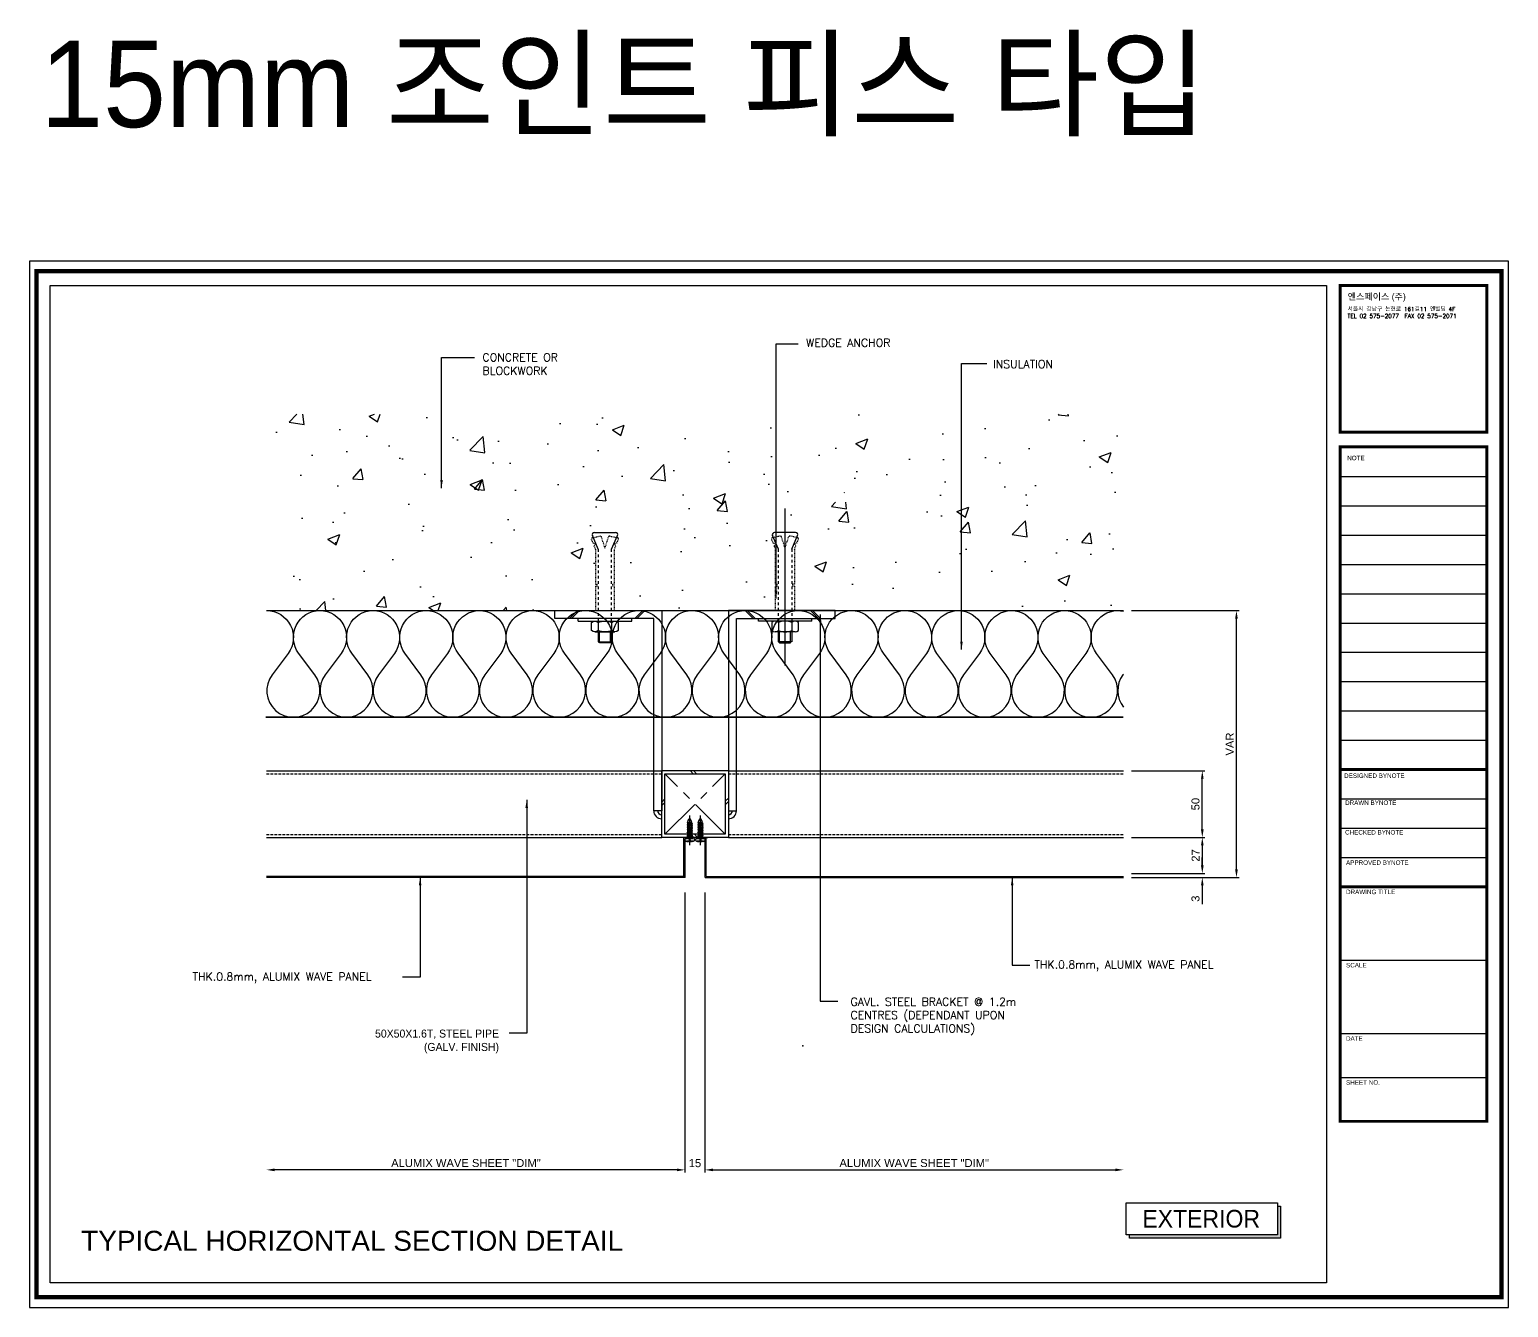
# Model space of a CAD drawing. Header units: millimetres. Extents: x 3584 to 9537, y 842 to 7828.
# Drawn here: x 3604 to 4713, y 2241 to 3198 of the extents above; entities that cross this region are included whole.
import ezdxf

# ---------------------------------------------------------------- set-up
doc = ezdxf.new("R2010")
doc.units = ezdxf.units.MM
for name, pattern in [('A2', [8, 2, -2, 2, -2]), ('CENTER', [50.8, 31.75, -6.35, 6.35, -6.35]), ('CENTER2', [1.125, 0.75, -0.125, 0.125, -0.125]), ('HIDDEN', [3, 2, -1]), ('HIDDEN2', [1, 0.5, -0.5])]:
    doc.linetypes.add(name, pattern=pattern)
doc.layers.get('DEFPOINTS').update_dxf_attribs({"color": 142, "lineweight": 30})
for name, color, linetype in [('3', 3, 'CENTER'), ('4', 4, 'Continuous'), ('BREATHER', 150, 'Continuous'), ('Cen1', 1, 'CENTER2'), ('DIM', 7, 'Continuous'), ('Dims', 1, 'Continuous'), ('HAT', 5, 'Continuous'), ('insulation', 1, 'Continuous'), ('nt', 34, 'Continuous'), ('pa', 4, 'Continuous'), ('PE', 4, 'Continuous'), ('PI', 6, 'Continuous'), ('Structure', 6, 'Continuous'), ('TE 07', 7, 'Continuous'), ('TEXT', 7, 'Continuous'), ('TITLE_TEXT', 7, 'Continuous'), ('WALL', 3, 'Continuous')]:
    doc.layers.add(name, color=color, linetype=linetype)
doc.styles.add('HGTXT', font='romans.shx', dxfattribs={"bigfont": 'whgtxt.shx'})
doc.styles.add('HY울릉도L', font='')
doc.styles.get("Standard").update_dxf_attribs({"font": 'arial.ttf'})
doc.styles.add('style1', font='simplex.shx')
doc.styles.get('HY울릉도L').set_extended_font_data('Dotum')
doc.dimstyles.new('Telling', dxfattribs={"dimscale": 2, "dimtxt": 3, "dimasz": 3, "dimexe": 1, "dimexo": 3, "dimgap": 1, "dimtad": 1, "dimdec": 1, "dimrnd": 1, "dimdsep": 46, "dimtxsty": 'Standard', "dimcen": 3, "dimclrd": 1, "dimclre": 1, "dimclrt": 2, "dimadec": 0, "dimazin": 0, "dimtfac": 1, "dimtdec": 1, "dimtofl": 0, "dimtmove": 0, "dimatfit": 0, "dimfxl": 1, "dimtolj": 1, "dimtzin": 0, "dimlwe": -1, "dimarcsym": 0})

# ---------------------------------------------------------------- blocks, each defined once
blk = doc.blocks.new('*D178')
at = {"layer": 'DEFPOINTS', "color": 0, "transparency": 16777216}
for p in [(4095.4, 2557.5), (4110.4, 2557.7), (4110.4, 2343.9)]:
    blk.add_point(p, dxfattribs=at)
at = {"layer": 'Dims', "color": 1, "transparency": 16777216}
for p, q in [((4095.4, 2551.5), (4095.4, 2341.9)), ((4110.4, 2551.7), (4110.4, 2341.9))]:
    blk.add_line(p, q, dxfattribs=at)
at = {"layer": 'Dims', "color": 1, "lineweight": -2, "transparency": 16777216}
for p, q in [((4089.4, 2343.9), (4083.4, 2343.9)), ((4116.4, 2343.9), (4122.4, 2343.9))]:
    blk.add_line(p, q, dxfattribs=at)
at = {"layer": 'Dims', "color": 1, "transparency": 16777216}
for points in [[(4089.4, 2344.9), (4089.4, 2342.9), (4095.4, 2343.9)], [(4116.4, 2344.9), (4116.4, 2342.9), (4110.4, 2343.9)]]:
    blk.add_solid(points, dxfattribs=at)
at = {"layer": 'Dims', "color": 2, "transparency": 16777216, "insert": (4102.9, 2348.9), "char_height": 6, "attachment_point": 5}
blk.add_mtext('\\A1;15', dxfattribs=at)
blk = doc.blocks.new('50')
at = {"color": 1, "linetype": 'CENTER'}
for p, q in [((-4, -22.7), (-49.4, 22.7)), ((-4, 22.7), (-49.4, -22.7))]:
    blk.add_line(p, q, dxfattribs=at)
at = {"layer": 'PI', "color": 9}
for p, q in [((-31.1, 25), (-28.8, 22.7)), ((-28.5, 25), (-26.2, 22.7)), ((-49.4, 1.2), (-51.7, -1.1)), ((-1.7, 1.8), (-4, -0.5)), ((-49.4, -1.4), (-51.7, -3.7)), ((-1.7, -0.8), (-4, -3.1)), ((-30.5, -22.7), (-28.2, -25)), ((-27.9, -22.7), (-25.6, -25))]:
    blk.add_line(p, q, dxfattribs=at)
at = {"layer": 'PI', "color": 4}
for points in [[(-1.7, -25), (-51.7, -25), (-51.7, 25), (-1.7, 25)], [(-4, -22.7), (-49.4, -22.7), (-49.4, 22.7), (-4, 22.7)]]:
    blk.add_lwpolyline(points, close=True, dxfattribs=at)
blk = doc.blocks.new('*D179')
at = {"layer": 'DEFPOINTS', "color": 0, "transparency": 16777216}
for p in [(4110.4, 2557.7), (4424.2, 2515), (4424.2, 2343.9)]:
    blk.add_point(p, dxfattribs=at)
at = {"layer": 'Dims', "color": 1, "transparency": 16777216}
blk.add_line((4110.4, 2551.7), (4110.4, 2341.9), dxfattribs=at)
at = {"layer": 'Dims', "color": 1, "lineweight": -2, "transparency": 16777216}
blk.add_line((4116.4, 2343.9), (4418.2, 2343.9), dxfattribs=at)
at = {"layer": 'Dims', "color": 1, "transparency": 16777216}
for points in [[(4116.4, 2344.9), (4116.4, 2342.9), (4110.4, 2343.9)], [(4418.2, 2344.9), (4418.2, 2342.9), (4424.2, 2343.9)]]:
    blk.add_solid(points, dxfattribs=at)
at = {"layer": 'Dims', "color": 2, "transparency": 16777216, "insert": (4267.3, 2349), "char_height": 6, "attachment_point": 5}
blk.add_mtext('\\A1;ALUMIX WAVE SHEET "DIM"', dxfattribs=at)
blk = doc.blocks.new('*D180')
at = {"layer": 'DEFPOINTS', "color": 0, "transparency": 16777216}
for p in [(4095.4, 2557.7), (3781.7, 2514.3), (3781.7, 2343.9)]:
    blk.add_point(p, dxfattribs=at)
at = {"layer": 'Dims', "color": 1, "transparency": 16777216}
blk.add_line((4095.4, 2551.7), (4095.4, 2341.9), dxfattribs=at)
at = {"layer": 'Dims', "color": 1, "lineweight": -2, "transparency": 16777216}
blk.add_line((4089.4, 2343.9), (3787.7, 2343.9), dxfattribs=at)
at = {"layer": 'Dims', "color": 1, "transparency": 16777216}
for points in [[(3787.7, 2344.9), (3787.7, 2342.9), (3781.7, 2343.9)], [(4089.4, 2344.9), (4089.4, 2342.9), (4095.4, 2343.9)]]:
    blk.add_solid(points, dxfattribs=at)
at = {"layer": 'Dims', "color": 2, "transparency": 16777216, "insert": (3931.2, 2349), "char_height": 6, "attachment_point": 5}
blk.add_mtext('\\A1;ALUMIX WAVE SHEET "DIM"', dxfattribs=at)
blk = doc.blocks.new('A$C1041300C')
at = {"layer": 'Cen1', "linetype": 'Continuous'}
for p, q in [((1.5, 16), (2, 16.2)), ((5.5, 15.3), (1.5, 15.9)), ((1.5, 15.9), (2, 15.7)), ((1.5, 14.8), (2, 15)), ((1.5, 14.7), (2, 14.5)), ((5.5, 14), (1.5, 14.7)), ((1.5, 13.5), (2, 13.7)), ((5.5, 12.8), (1.5, 13.5)), ((1.5, 13.4), (2, 13.2)), ((1.5, 12.3), (2, 12.5)), ((1.5, 12.2), (2, 12)), ((5.5, 11.6), (1.5, 12.2)), ((1.5, 11.1), (2, 11.3)), ((5.5, 15.4), (1.6, 16)), ((5.5, 14.2), (1.6, 14.8)), ((5.5, 12.9), (1.6, 13.6)), ((5.5, 11.7), (1.6, 12.3)), ((5.5, 10.5), (1.6, 11.1)), ((5.5, 16.5), (2, 17.1)), ((5, 16.3), (2, 16.9)), ((5, 15.6), (2, 16.2)), ((5, 15.1), (2, 15.7)), ((5, 14.3), (2, 15)), ((5, 13.8), (2, 14.5)), ((5, 13.1), (2, 13.7)), ((5, 12.6), (2, 13.2)), ((5, 11.9), (2, 12.5)), ((5, 11.4), (2, 12)), ((5, 10.6), (2, 11.3)), ((5.5, 16.6), (2.2, 17.1)), ((5, 16.8), (3.5, 17.1)), ((5.5, 16.6), (5, 16.8)), ((5.5, 16.5), (5, 16.3)), ((5.5, 15.4), (5, 15.6)), ((5.5, 15.3), (5, 15.1)), ((5.5, 14.2), (5, 14.3)), ((5.5, 14), (5, 13.8)), ((5.5, 12.9), (5, 13.1)), ((5.5, 12.8), (5, 12.6)), ((5.5, 11.7), (5, 11.9)), ((5.5, 11.6), (5, 11.4)), ((1.5, 11), (2, 10.8)), ((5.5, 10.3), (1.5, 11)), ((1.5, 9.8), (2, 10)), ((5.5, 9.1), (1.5, 9.8)), ((1.5, 9.7), (2, 9.5)), ((1.5, 8.6), (2, 8.8)), ((1.5, 8.5), (2, 8.3)), ((5.5, 7.9), (1.5, 8.5)), ((1.5, 7.4), (2, 7.6)), ((1.5, 7.3), (2, 7.1)), ((5.5, 6.7), (1.5, 7.3)), ((1.5, 6.1), (2, 6.3)), ((3.6, 5.7), (1.5, 6.1)), ((1.5, 6), (2, 5.8)), ((5.5, 9.2), (1.6, 9.9)), ((5.5, 8), (1.6, 8.6)), ((5.5, 6.8), (1.6, 7.4)), ((3.6, 5.8), (1.6, 6.2)), ((5, 10.2), (2, 10.8)), ((5, 9.4), (2, 10)), ((5, 8.9), (2, 9.5)), ((5, 8.2), (2, 8.8)), ((5, 7.7), (2, 8.3)), ((5, 7), (2, 7.6)), ((5, 6.5), (2, 7.1)), ((3.6, 5.8), (2, 6.3)), ((3.6, 5.7), (2, 5.8)), ((5.5, 10.5), (5, 10.6)), ((5.5, 10.3), (5, 10.2)), ((5.5, 9.2), (5, 9.4)), ((5.5, 9.1), (5, 8.9)), ((5.5, 8), (5, 8.2)), ((5.5, 7.9), (5, 7.7)), ((5.5, 6.8), (5, 7)), ((5.5, 6.7), (5, 6.5))]:
    blk.add_line(p, q, dxfattribs=at)
at = {"layer": 'Cen1'}
for p, q in [((2, 17.4), (3.1, 19.7)), ((2, 16.2), (2, 17.4)), ((2, 17.1), (3.5, 17.1)), ((2, 15), (2, 15.7)), ((2, 13.7), (2, 14.5)), ((2, 12.5), (2, 13.2)), ((2, 11.3), (2, 12)), ((5, 17.4), (3.9, 19.7)), ((5, 16.8), (5, 17.4)), ((5, 15.6), (5, 16.3)), ((5, 14.3), (5, 15.1)), ((5, 13.1), (5, 13.8)), ((5, 11.9), (5, 12.6)), ((5, 10.6), (5, 11.4)), ((7, 4.9), (0, 4.9)), ((0, 4.9), (0, 3.9)), ((2, 10), (2, 10.8)), ((2, 8.8), (2, 9.5)), ((2, 7.6), (2, 8.3)), ((2, 6.3), (2, 7.1)), ((2, 4.9), (2, 5.8)), ((5, 9.4), (5, 10.2)), ((5, 8.2), (5, 8.9)), ((5, 7), (5, 7.7)), ((5, 4.9), (5, 6.5)), ((7, 3.9), (7, 4.9))]:
    blk.add_line(p, q, dxfattribs=at)
at = {"layer": 'Cen1', "linetype": 'CENTER'}
blk.add_line((3.5, 0), (3.5, 22.1), dxfattribs=at)
at = {"layer": 'Cen1'}
blk.add_lwpolyline([(1, 2.6), (1.2, 2.8), (1.4, 2.9), (1.7, 2.9), (2, 2.9), (2.2, 2.8), (2.5, 2.8), (2.7, 2.7), (2.8, 2.7), (2.9, 2.8), (3, 2.9), (3, 3.1), (3, 3.3), (3, 3.5), (3, 3.7), (3, 3.9), (3, 4), (3.1, 4.2), (3.2, 4.3), (3.4, 4.3), (3.5, 4.3), (3.6, 4.3), (3.8, 4.3), (3.9, 4.2), (4, 4), (4, 3.9), (4, 3.7), (4, 3.5), (4, 3.3), (4, 3.1), (4, 2.9), (4.1, 2.8), (4.2, 2.7), (4.3, 2.7), (4.5, 2.8), (4.8, 2.8), (5, 2.9), (5.3, 2.9), (5.6, 2.9), (5.8, 2.8), (6, 2.6)], dxfattribs=at)
at = {"layer": 'Cen1', "linetype": 'Continuous'}
for centre, radius, start, end in [((1.6, 16), 0.0925, 150.0754, 220.1339), ((1.6, 14.7), 0.0925, 150.0754, 220.1339), ((1.6, 13.5), 0.0925, 150.0754, 220.1339), ((1.6, 12.3), 0.0925, 150.0754, 220.1339), ((3.5, 19.5), 0.46, 35.1627, 144.8373), ((5.4, 16.6), 0.0925, 330.0754, 40.1339), ((5.4, 15.3), 0.0925, 330.0754, 40.1339), ((5.4, 14.1), 0.0925, 330.0754, 40.1339), ((5.4, 12.9), 0.0925, 330.0754, 40.1339), ((5.4, 11.6), 0.0925, 330.0754, 40.1339), ((1.6, 11), 0.0925, 150.0754, 220.1339), ((1.6, 9.8), 0.0925, 150.0754, 220.1339), ((1.6, 8.6), 0.0925, 150.0754, 220.1339), ((1.6, 7.3), 0.0925, 150.0754, 220.1339), ((1.6, 6.1), 0.0925, 150.0754, 220.1339), ((3.5, 5.8), 0.0602, 290.6851, 49.2729), ((5.4, 10.4), 0.0925, 330.0754, 40.1339), ((5.4, 9.2), 0.0925, 330.0754, 40.1339), ((5.4, 7.9), 0.0925, 330.0754, 40.1339), ((5.4, 6.7), 0.0925, 330.0754, 40.1339)]:
    blk.add_arc(centre, radius, start, end, dxfattribs=at)
at = {"layer": 'Cen1'}
for centre, radius, start, end in [((1.3, 3.9), 1.3, 180.0233, 254.4114), ((3.5, 11.6), 9.36, 254.205, 285.795), ((5.7, 3.9), 1.3, 285.5886, 359.9767)]:
    blk.add_arc(centre, radius, start, end, dxfattribs=at)
blk = doc.blocks.new('111')
at = {"color": 8, "linetype": 'HIDDEN'}
blk.add_line((1764.3, -990.9), (1764.3, -1003.7), dxfattribs=at)
at = {"layer": 'WALL', "lineweight": 30, "ltscale": 6, "rotation": 180}
blk.add_blockref('A$C1041300C', (1767.8, -981.5), dxfattribs=at)
blk = doc.blocks.new('AL-TEMPLATE')
at = {"color": 9}
for p, q in [((2716.82, 1392.97), (2800.02, 1392.97)), ((2716.82, 1376.33), (2800.02, 1376.33)), ((2716.82, 1359.69), (2800.02, 1359.69)), ((2716.82, 1343.05), (2800.02, 1343.05)), ((2716.82, 1326.41), (2800.02, 1326.41)), ((2716.82, 1309.77), (2800.02, 1309.77)), ((2716.82, 1293.13), (2800.02, 1293.13)), ((2716.82, 1276.49), (2800.02, 1276.49)), ((2716.82, 1259.85), (2800.02, 1259.85)), ((2716.82, 1243.21), (2800.02, 1243.21)), ((2716.82, 1209.93), (2800.02, 1209.93)), ((2716.82, 1193.29), (2800.02, 1193.29)), ((2716.82, 1176.65), (2800.02, 1176.65)), ((2716.82, 1118.41), (2800.02, 1118.41)), ((2716.82, 1076.81), (2800.02, 1076.81)), ((2716.82, 1051.85), (2800.02, 1051.85))]:
    blk.add_line(p, q, dxfattribs=at)
for points, const_width in [([(1976.34, 1509.45), (2808.34, 1509.45), (2808.34, 927.05), (1976.34, 927.05)], 2.5), ([(2716.82, 1501.32), (2800.02, 1501.32), (2800.02, 1418.12), (2716.82, 1418.12)], 1.66), ([(2716.82, 1409.8), (2800.02, 1409.8), (2800.02, 1026.89), (2716.82, 1026.89)], 1.66)]:
    blk.add_lwpolyline(points, close=True, dxfattribs=dict(at, const_width=const_width))
at = {"color": 9, "const_width": 1.66}
for points in [[(2716.82, 1226.57), (2800.02, 1226.57)], [(2716.82, 1160.01), (2800.02, 1160.01)]]:
    blk.add_lwpolyline(points, dxfattribs=at)
at = {"layer": 'nt', "color": 254, "linetype": 'Continuous', "ltscale": 2}
blk.add_lwpolyline([(1972.34, 1515.25), (1972.34, 921.25), (2812.34, 921.25), (2812.34, 1515.25)], close=True, dxfattribs=at)
at = {"layer": 'TE 07'}
blk.add_lwpolyline([(1984.07, 1501.32), (2709.08, 1501.32), (2709.08, 935.18), (1984.07, 935.18)], close=True, dxfattribs=at)
at = {"color": 150, "insert": (2721.06, 1496.93), "char_height": 3.6698, "attachment_point": 1, "style": 'HGTXT'}
blk.add_mtext('{\\fExpo M|b0|i0|c129|p18;엔스페이스 (주)}', dxfattribs=at)
at = {"color": 7, "insert": (2720.94, 1489.17), "char_height": 2.3487, "attachment_point": 1, "style": 'HGTXT'}
blk.add_mtext('서울시 강남구 논현로 161길11 엔빌딩 4F\\PTEL 02 575-2077  FAX 02 575-2071', dxfattribs=at)
at = {"color": 9, "attachment_point": 1}
for s, insert, char_height, width in [('NOTE', (2720.76, 1404.73), 2.556, 438.9676), ('DESIGNED BYNOTE', (2719.01, 1224.39), 2.5559, 438.9676), ('DRAWN BYNOTE', (2719.56, 1209.04), 2.5559, 438.9676), ('CHECKED BYNOTE', (2719.56, 1192.25), 2.5559, 438.9676), ('APPROVED BYNOTE', (2720.1, 1175.04), 2.5559, 438.9676), ('DRAWING TITLE', (2720.1, 1158.4), 2.5559, 438.9675), ('SCALE', (2720.1, 1116.8), 2.556, 438.9675), ('{\\fﾱﾼﾸﾲ|b0|i0|c129|p49;DATE}', (2720.1, 1075.2), 2.5559, 438.9675), ('SHEET NO.', (2720.1, 1050.24), 2.556, 438.9675)]:
    blk.add_mtext(s, dxfattribs=dict(at, insert=insert, char_height=char_height, width=width))
blk = doc.blocks.new('insulation')
at = {"layer": 'insulation'}
blk.add_lwpolyline([(0, 0, -0.617201), (0.402, 0.202), (0.603, 0.051, 1.982887), (0.603, 0.452), (0.401, 0.301, -0.611246), (0, 0.5, -0.615926), (0.402, 0.701), (0.603, 0.55, 1.982887), (0.603, 0.95), (0.401, 0.8, -0.611246), (0, 0.999, -0.615926), (0.402, 1.199), (0.603, 1.049, 1.982887), (0.603, 1.449), (0.401, 1.299, -0.611246), (0, 1.498, -0.615926), (0.402, 1.698), (0.603, 1.548, 1.982887), (0.603, 1.948), (0.401, 1.798, -0.611246), (0, 1.996, -0.615925), (0.402, 2.197), (0.603, 2.047, 1.982887), (0.603, 2.447), (0.401, 2.297, -0.611245), (0, 2.495, -0.615926), (0.402, 2.696), (0.603, 2.546, 1.982887), (0.603, 2.946), (0.401, 2.795, -0.611245), (0, 2.994, -0.615926), (0.402, 3.195), (0.603, 3.044, 1.982887), (0.603, 3.445), (0.401, 3.294, -0.611245), (0, 3.493, -0.615926), (0.402, 3.694), (0.603, 3.543, 1.982887), (0.603, 3.944), (0.401, 3.793, -0.611245), (0, 3.992, -0.615926), (0.402, 4.193), (0.603, 4.042, 1.982887), (0.603, 4.442), (0.401, 4.292, -0.611246), (0, 4.491, -0.615925), (0.402, 4.691), (0.603, 4.541, 1.982887), (0.603, 4.941), (0.401, 4.791, -0.611246), (0, 4.99, -0.615926), (0.402, 5.19), (0.603, 5.04, 1.982887), (0.603, 5.44), (0.401, 5.29, -0.611246), (0, 5.488, -0.615926), (0.402, 5.689), (0.603, 5.539, 1.982887), (0.603, 5.939), (0.401, 5.789, -0.611246), (0, 5.987, -0.003501), (0, 5.991, -0.003501)], format="xyb", dxfattribs=at)
blk = doc.blocks.new('*D174')
at = {"layer": 'DEFPOINTS', "color": 0, "transparency": 16777216}
for p in [(4424.2, 2593), (4424.2, 2566), (4483.3, 2566)]:
    blk.add_point(p, dxfattribs=at)
at = {"layer": 'Dims', "color": 1, "transparency": 16777216}
for p, q in [((4430.2, 2593), (4485.3, 2593)), ((4430.2, 2566), (4485.3, 2566))]:
    blk.add_line(p, q, dxfattribs=at)
at = {"layer": 'Dims', "color": 1, "lineweight": -2, "transparency": 16777216}
blk.add_line((4483.3, 2587), (4483.3, 2572), dxfattribs=at)
at = {"layer": 'Dims', "color": 1, "transparency": 16777216}
for points in [[(4482.3, 2587), (4484.3, 2587), (4483.3, 2593)], [(4482.3, 2572), (4484.3, 2572), (4483.3, 2566)]]:
    blk.add_solid(points, dxfattribs=at)
at = {"layer": 'Dims', "color": 2, "transparency": 16777216, "insert": (4478.3, 2579.5), "char_height": 6, "attachment_point": 5, "rotation": 90}
blk.add_mtext('\\A1;27', dxfattribs=at)
blk = doc.blocks.new('*D175')
at = {"layer": 'DEFPOINTS', "color": 0, "transparency": 16777216}
for p in [(4424.2, 2566), (4424.2, 2563), (4483.3, 2563)]:
    blk.add_point(p, dxfattribs=at)
at = {"layer": 'Dims', "color": 1, "lineweight": -2, "transparency": 16777216}
for p, q in [((4483.3, 2572), (4483.3, 2578)), ((4483.3, 2557), (4483.3, 2543.1))]:
    blk.add_line(p, q, dxfattribs=at)
at = {"layer": 'Dims', "color": 1, "transparency": 16777216}
for p, q in [((4430.2, 2566), (4485.3, 2566)), ((4430.2, 2563), (4485.3, 2563))]:
    blk.add_line(p, q, dxfattribs=at)
for points in [[(4482.3, 2572), (4484.3, 2572), (4483.3, 2566)], [(4482.3, 2557), (4484.3, 2557), (4483.3, 2563)]]:
    blk.add_solid(points, dxfattribs=at)
at = {"layer": 'Dims', "color": 2, "transparency": 16777216, "insert": (4478.2, 2547.1), "char_height": 6, "attachment_point": 5, "rotation": 90}
blk.add_mtext('\\A1;3', dxfattribs=at)
blk = doc.blocks.new('*D176')
at = {"layer": 'DEFPOINTS', "color": 0, "transparency": 16777216}
for p in [(4424.2, 2763), (4508.9, 2763), (4424.2, 2563)]:
    blk.add_point(p, dxfattribs=at)
at = {"layer": 'Dims', "color": 1, "transparency": 16777216}
for p, q in [((4430.2, 2763), (4510.9, 2763)), ((4430.2, 2563), (4510.9, 2563))]:
    blk.add_line(p, q, dxfattribs=at)
at = {"layer": 'Dims', "color": 1, "lineweight": -2, "transparency": 16777216}
blk.add_line((4508.9, 2569), (4508.9, 2757), dxfattribs=at)
at = {"layer": 'Dims', "color": 1, "transparency": 16777216}
for points in [[(4507.9, 2757), (4509.9, 2757), (4508.9, 2763)], [(4507.9, 2569), (4509.9, 2569), (4508.9, 2563)]]:
    blk.add_solid(points, dxfattribs=at)
at = {"layer": 'Dims', "color": 2, "transparency": 16777216, "insert": (4503.9, 2663), "char_height": 6, "attachment_point": 5, "rotation": 90}
blk.add_mtext('\\A1;VAR', dxfattribs=at)
blk = doc.blocks.new('*D177')
at = {"layer": 'DEFPOINTS', "color": 0, "transparency": 16777216}
for p in [(4424.2, 2643), (4483.3, 2643), (4424.2, 2593)]:
    blk.add_point(p, dxfattribs=at)
at = {"layer": 'Dims', "color": 1, "transparency": 16777216}
for p, q in [((4430.2, 2643), (4485.3, 2643)), ((4430.2, 2593), (4485.3, 2593))]:
    blk.add_line(p, q, dxfattribs=at)
at = {"layer": 'Dims', "color": 1, "lineweight": -2, "transparency": 16777216}
blk.add_line((4483.3, 2599), (4483.3, 2637), dxfattribs=at)
at = {"layer": 'Dims', "color": 1, "transparency": 16777216}
for points in [[(4482.3, 2637), (4484.3, 2637), (4483.3, 2643)], [(4482.3, 2599), (4484.3, 2599), (4483.3, 2593)]]:
    blk.add_solid(points, dxfattribs=at)
at = {"layer": 'Dims', "color": 2, "transparency": 16777216, "insert": (4478.2, 2618), "char_height": 6, "attachment_point": 5, "rotation": 90}
blk.add_mtext('\\A1;50', dxfattribs=at)

msp = doc.modelspace()

# ---------------------------------------------------------------- hatches: boundary and pattern name
at = {"layer": 'DIM'}
msp.add_hatch(color=6, dxfattribs=at).paths.add_polyline_path([(4542.02, 2316.74), (4539.62, 2316.74), (4539.62, 2295.2), (4428.59, 2295.2), (4428.59, 2292.64), (4542.02, 2292.64)])
at = {"layer": 'Structure'}
h = msp.add_hatch(dxfattribs=at)
h.set_pattern_fill('AR-CONC', color=256, scale=0.5, style=0)
h.set_pattern_definition([(50, (5143.81, -10973.78), (91.09233, -7.96954), [9.525, -104.775]), (355, (5143.81, -10973.78), (-17.6217, 95.5284), [7.62, -83.8203]), (100.45144, (5151.4, -10974.44), (73.4706, 87.5589), [8.095, -89.0451]), (46.1842, (5143.81, -10948.38), (135.5395, -21.0212), [14.2875, -157.1625]), (96.6356, (5155.11, -10950.13), (118.7021, 123.713), [12.1425, -133.5678]), (351.1842, (5143.81, -10948.38), (118.702, 123.713), [11.43, -125.7299]), (21, (5156.51, -10954.73), (75.8072, -51.1326), [9.525, -104.775]), (326, (5156.51, -10954.73), (30.901, 92.094), [7.62, -83.82]), (71.45144, (5162.83, -10958.99), (106.7082, 40.9614), [8.095, -89.04497]), (37.5, (5143.812, -10973.78), (1.5443, 42.27752), [0, -82.804, 0, -85.09, 0, -84.1375]), (7.5, (5143.81, -10973.78), (33.40983, 50.09029), [0, -48.514, 0, -80.899, 0, -32.0675]), (327.5, (5115.49, -10973.78), (67.7953, -2.86437), [0, -31.75, 0, -99.06, 0, -131.445]), (317.5, (5102.79, -10973.78), (74.0646, 12.71325), [0, -41.275, 0, -65.786, 0, -93.345])])
edge = h.paths.add_edge_path()
edge.add_line((4424.18, 2910.24), (3781.72, 2910.24))
edge.add_line((3781.72, 2910.24), (3781.72, 2763.03))
edge.add_line((3781.72, 2763.03), (4028.37, 2763.03))
edge.add_line((4028.37, 2763.03), (4028.37, 2781.2))
edge.add_line((4028.37, 2781.2), (4029.62, 2781.2))
edge.add_line((4029.62, 2781.2), (4029.62, 2782.86))
edge.add_line((4029.62, 2782.86), (4028.37, 2782.86))
edge.add_line((4028.37, 2782.86), (4028.37, 2809.03))
edge.add_line((4028.37, 2809.03), (4027.25, 2811.82))
edge.add_line((4027.25, 2811.82), (4028.17, 2812.18))
edge.add_line((4028.17, 2812.18), (4027.47, 2813.88))
edge.add_line((4027.47, 2813.88), (4026.56, 2813.54))
edge.add_line((4026.56, 2813.54), (4025.4, 2816.45))
edge.add_arc((4026.17, 2816.76), 0.833, 102.52881, 201.80141, ccw=False)
edge.add_line((4025.99, 2817.57), (4026.68, 2817.73))
edge.add_line((4026.68, 2817.73), (4026.05, 2819.2))
edge.add_arc((4027.57, 2819.86), 1.67, 90, 203.42869, ccw=False)
edge.add_line((4027.57, 2821.53), (4043.33, 2821.53))
edge.add_arc((4043.33, 2819.86), 1.67, -23.42869, 90, ccw=False)
edge.add_line((4044.86, 2819.2), (4044.22, 2817.73))
edge.add_line((4044.22, 2817.73), (4044.91, 2817.57))
edge.add_arc((4044.73, 2816.76), 0.833, -21.80141, 77.47119, ccw=False)
edge.add_line((4045.5, 2816.45), (4044.34, 2813.54))
edge.add_line((4044.34, 2813.54), (4043.43, 2813.88))
edge.add_line((4043.43, 2813.88), (4042.74, 2812.18))
edge.add_line((4042.74, 2812.18), (4043.65, 2811.82))
edge.add_line((4043.65, 2811.82), (4042.54, 2809.03))
edge.add_line((4042.54, 2809.03), (4042.54, 2782.86))
edge.add_line((4042.54, 2782.86), (4041.29, 2782.86))
edge.add_line((4041.29, 2782.86), (4041.29, 2781.2))
edge.add_line((4041.29, 2781.2), (4042.54, 2781.2))
edge.add_line((4042.54, 2781.2), (4042.54, 2763.03))
edge.add_line((4042.54, 2763.03), (4077.95, 2763.03))
edge.add_line((4077.95, 2763.03), (4163.37, 2763.03))
edge.add_line((4163.37, 2763.03), (4163.37, 2781.2))
edge.add_line((4163.37, 2781.2), (4164.62, 2781.2))
edge.add_line((4164.62, 2781.2), (4164.62, 2782.86))
edge.add_line((4164.62, 2782.86), (4163.37, 2782.86))
edge.add_line((4163.37, 2782.86), (4163.37, 2809.03))
edge.add_line((4163.37, 2809.03), (4162.25, 2811.82))
edge.add_line((4162.25, 2811.82), (4163.17, 2812.18))
edge.add_line((4163.17, 2812.18), (4162.47, 2813.88))
edge.add_line((4162.47, 2813.88), (4161.56, 2813.54))
edge.add_line((4161.56, 2813.54), (4160.4, 2816.45))
edge.add_arc((4161.17, 2816.76), 0.833, 102.52881, 201.80141, ccw=False)
edge.add_line((4160.99, 2817.57), (4161.68, 2817.73))
edge.add_line((4161.68, 2817.73), (4161.05, 2819.2))
edge.add_arc((4162.57, 2819.86), 1.67, 90, 203.42869, ccw=False)
edge.add_line((4162.57, 2821.53), (4178.33, 2821.53))
edge.add_arc((4178.33, 2819.86), 1.67, -23.42869, 90, ccw=False)
edge.add_line((4179.86, 2819.2), (4179.22, 2817.73))
edge.add_line((4179.22, 2817.73), (4179.91, 2817.57))
edge.add_arc((4179.73, 2816.76), 0.833, -21.80141, 77.47119, ccw=False)
edge.add_line((4180.5, 2816.45), (4179.34, 2813.54))
edge.add_line((4179.34, 2813.54), (4178.43, 2813.88))
edge.add_line((4178.43, 2813.88), (4177.74, 2812.18))
edge.add_line((4177.74, 2812.18), (4178.65, 2811.82))
edge.add_line((4178.65, 2811.82), (4177.54, 2809.03))
edge.add_line((4177.54, 2809.03), (4177.54, 2782.86))
edge.add_line((4177.54, 2782.86), (4176.29, 2782.86))
edge.add_line((4176.29, 2782.86), (4176.29, 2781.2))
edge.add_line((4176.29, 2781.2), (4177.54, 2781.2))
edge.add_line((4177.54, 2781.2), (4177.54, 2763.03))
edge.add_line((4177.54, 2763.03), (4207.95, 2763.03))
edge.add_line((4207.95, 2763.03), (4424.18, 2763.03))
edge.add_line((4424.18, 2763.03), (4424.18, 2910.24))
h.paths.add_polyline_path([(4304.1, 2769.53), (4379.02, 2769.53), (4379.02, 2778.25), (4304.1, 2778.25)], flags=16)
h.paths.add_polyline_path([(3886.35, 2786.68), (3961.27, 2786.68), (3961.27, 2795.39), (3886.35, 2795.39)], flags=16)
h.paths.add_polyline_path([(3915.01, 2806.59), (3987.85, 2806.59), (3987.85, 2813.57), (3915.01, 2813.57)], flags=16)
h.paths.add_polyline_path([(4217.84, 2805.97), (4290.68, 2805.97), (4290.68, 2812.96), (4217.84, 2812.96)], flags=16)
h.paths.add_polyline_path([(4195.71, 2844.17), (4258.74, 2844.17), (4258.74, 2851.15), (4195.71, 2851.15)], flags=16)

# ---------------------------------------------------------------- linework, layer by layer
at = {"color": 1}
msp.add_line((4170.45, 2721.79, 0), (4170.45, 2839.48, 0), dxfattribs=at)
at = {"color": 9, "linetype": 'HIDDEN2'}
for p, q in [((4026.56, 2813.54, 0), (4025.4, 2816.45, 0)), ((4025.99, 2817.57, 0), (4031.79, 2818.86, 0)), ((4035.45, 2809.86, 0), (4032.77, 2818.3, 0)), ((4035.45, 2809.86, 0), (4038.14, 2818.3, 0)), ((4039.11, 2818.86, 0), (4044.91, 2817.57, 0)), ((4044.34, 2813.54, 0), (4045.5, 2816.45, 0)), ((4026.56, 2813.54, 0), (4027.47, 2813.88, 0)), ((4027.25, 2811.82, 0), (4028.17, 2812.18, 0)), ((4028.37, 2809.03, 0), (4027.25, 2811.82, 0)), ((4028.17, 2812.18, 0), (4027.47, 2813.88, 0)), ((4028.37, 2809.03, 0), (4028.37, 2782.86, 0)), ((4042.54, 2809.03, 0), (4043.65, 2811.82, 0)), ((4042.54, 2782.86, 0), (4042.54, 2809.03, 0)), ((4042.74, 2812.18, 0), (4043.43, 2813.88, 0)), ((4043.65, 2811.82, 0), (4042.74, 2812.18, 0)), ((4044.34, 2813.54, 0), (4043.43, 2813.88, 0)), ((4028.37, 2782.86, 0), (4029.62, 2782.86, 0)), ((4028.37, 2781.2, 0), (4028.37, 2763.03, 0)), ((4028.37, 2781.2, 0), (4029.62, 2781.2, 0)), ((4029.62, 2781.2, 0), (4029.62, 2782.86, 0)), ((4041.29, 2781.2, 0), (4041.29, 2782.86, 0)), ((4042.54, 2782.86, 0), (4041.29, 2782.86, 0)), ((4042.54, 2781.2, 0), (4041.29, 2781.2, 0)), ((4042.54, 2763.03, 0), (4042.54, 2781.2, 0))]:
    msp.add_line(p, q, dxfattribs=at)
at = {"color": 9}
for p, q in [((4030.45, 2809.03, 0), (4026.05, 2819.2, 0)), ((4027.57, 2821.53, 0), (4043.33, 2821.53, 0)), ((4040.45, 2809.03, 0), (4044.86, 2819.2, 0)), ((4008.95, 2757.03, 0), (4014.95, 2763.03, 0)), ((4010.36, 2757.03, 0), (4016.36, 2763.03, 0)), ((4057.93, 2757.03, 0), (4063.93, 2763.03, 0)), ((4059.35, 2757.03, 0), (4065.35, 2763.03, 0)), ((4015.45, 2755.03, 0), (4015.45, 2757.03, 0)), ((4015.45, 2755.03, 0), (4055.45, 2755.03, 0)), ((4030.45, 2754.02, 0), (4030.45, 2748.03, 0)), ((4040.45, 2754.02, 0), (4040.45, 2748.03, 0)), ((4055.45, 2755.03, 0), (4055.45, 2757.03, 0)), ((4027.95, 2747.03, 0), (4042.95, 2747.03, 0)), ((4030.45, 2747.04, 0), (4030.45, 2739.67, 0)), ((4030.45, 2739.67, 0), (4040.45, 2739.67, 0)), ((4031.29, 2738.84, 0), (4031.29, 2747.04, 0)), ((4039.62, 2738.84, 0), (4031.29, 2738.84, 0)), ((4039.62, 2738.84, 0), (4039.62, 2747.03, 0)), ((4039.62, 2738.84, 0), (4040.45, 2739.67, 0)), ((4040.45, 2739.67, 0), (4040.45, 2747.03, 0))]:
    msp.add_line(p, q, dxfattribs=at)
at = {"color": 2, "linetype": 'HIDDEN2'}
for p, q in [((4161.56, 2813.54, 0), (4160.4, 2816.45, 0)), ((4166.79, 2818.86, 0), (4160.99, 2817.57, 0)), ((4170.45, 2809.86, 0), (4167.77, 2818.3, 0)), ((4170.45, 2809.86, 0), (4173.14, 2818.3, 0)), ((4179.91, 2817.57, 0), (4174.11, 2818.86, 0)), ((4179.34, 2813.54, 0), (4180.5, 2816.45, 0)), ((4161.56, 2813.54, 0), (4162.47, 2813.88, 0)), ((4162.25, 2811.82, 0), (4163.17, 2812.18, 0)), ((4163.37, 2809.03, 0), (4162.25, 2811.82, 0)), ((4163.17, 2812.18, 0), (4162.47, 2813.88, 0)), ((4163.37, 2782.86, 0), (4163.37, 2809.03, 0)), ((4177.54, 2809.03, 0), (4178.65, 2811.82, 0)), ((4177.54, 2809.03, 0), (4177.54, 2782.86, 0)), ((4177.74, 2812.18, 0), (4178.43, 2813.88, 0)), ((4178.65, 2811.82, 0), (4177.74, 2812.18, 0)), ((4179.34, 2813.54, 0), (4178.43, 2813.88, 0)), ((4163.37, 2782.86, 0), (4164.62, 2782.86, 0)), ((4163.37, 2763.03, 0), (4163.37, 2781.2, 0)), ((4163.37, 2781.2, 0), (4164.62, 2781.2, 0)), ((4164.62, 2781.2, 0), (4164.62, 2782.86, 0)), ((4177.54, 2782.86, 0), (4176.29, 2782.86, 0)), ((4176.29, 2781.2, 0), (4176.29, 2782.86, 0)), ((4177.54, 2781.2, 0), (4176.29, 2781.2, 0)), ((4177.54, 2781.2, 0), (4177.54, 2763.03, 0))]:
    msp.add_line(p, q, dxfattribs=at)
at = {"color": 3}
for p, q in [((4165.45, 2809.03, 0), (4161.05, 2819.2, 0)), ((4178.33, 2821.53, 0), (4162.57, 2821.53, 0)), ((4175.45, 2809.03, 0), (4179.86, 2819.2, 0))]:
    msp.add_line(p, q, dxfattribs=at)
at = {"color": 9, "linetype": 'A2'}
for p, q in [((4030.45, 2809.03, 0), (4030.45, 2755.03, 0)), ((4040.45, 2755.03, 0), (4040.45, 2809.03, 0))]:
    msp.add_line(p, q, dxfattribs=at)
at = {"color": 3, "linetype": 'A2'}
for p, q in [((4165.45, 2755.03, 0), (4165.45, 2809.03, 0)), ((4175.45, 2809.03, 0), (4175.45, 2755.03, 0))]:
    msp.add_line(p, q, dxfattribs=at)
at = {"color": 2}
for p, q in [((4146.56, 2757.03, 0), (4140.56, 2763.03, 0)), ((4147.97, 2757.03, 0), (4141.97, 2763.03, 0)), ((4195.54, 2757.03, 0), (4189.54, 2763.03, 0)), ((4196.95, 2757.03, 0), (4190.95, 2763.03, 0)), ((4165.45, 2754.02, 0), (4165.45, 2748.03, 0)), ((4175.45, 2754.02, 0), (4175.45, 2748.03, 0)), ((4177.95, 2747.03, 0), (4162.95, 2747.03, 0)), ((4165.45, 2739.67, 0), (4165.45, 2747.03, 0)), ((4175.45, 2739.67, 0), (4165.45, 2739.67, 0)), ((4166.29, 2738.84, 0), (4165.45, 2739.67, 0)), ((4166.29, 2738.84, 0), (4166.29, 2747.03, 0)), ((4166.29, 2738.84, 0), (4174.62, 2738.84, 0)), ((4174.62, 2738.84, 0), (4174.62, 2747.04, 0)), ((4175.45, 2747.04, 0), (4175.45, 2739.67, 0))]:
    msp.add_line(p, q, dxfattribs=at)
at = {"color": 4}
for p, q in [((4150.45, 2757.03, 0), (4190.45, 2757.03, 0)), ((4150.45, 2755.03, 0), (4150.45, 2757.03, 0)), ((4190.45, 2755.03, 0), (4150.45, 2755.03, 0)), ((4190.45, 2755.03, 0), (4190.45, 2757.03, 0))]:
    msp.add_line(p, q, dxfattribs=at)
msp.add_line((4177.95, 2755.03, 0), (4162.95, 2755.03, 0))
at = {"color": 9, "elevation": 0}
msp.add_lwpolyline([(3997.95, 2763.03), (4077.95, 2763.03), (4077.95, 2613.03), (4071.95, 2613.03), (4071.95, 2757.03), (3997.95, 2757.03)], close=True, dxfattribs=at)
at = {"color": 2, "elevation": 0}
msp.add_lwpolyline([(4207.95, 2763.03), (4127.95, 2763.03), (4127.95, 2613.03), (4133.95, 2613.03), (4133.95, 2757.03), (4207.95, 2757.03)], close=True, dxfattribs=at)
at = {"color": 9, "elevation": 0}
msp.add_lwpolyline([(4030.45, 2754.02, -0.2020726), (4040.45, 2754.02, -0.4041452), (4045.45, 2754.02), (4045.45, 2748.04, -0.4041452), (4040.45, 2748.04, -0.2020726), (4030.45, 2748.04, -0.4041452), (4025.45, 2748.04), (4025.45, 2754.02, -0.4041452)], format="xyb", close=True, dxfattribs=at)
at = {"color": 2, "elevation": 0}
msp.add_lwpolyline([(4175.45, 2754.02, 0.2020726), (4165.45, 2754.02, 0.4041452), (4160.45, 2754.02), (4160.45, 2748.04, 0.4041452), (4165.45, 2748.04, 0.2020726), (4175.45, 2748.04, 0.4041452), (4180.45, 2748.04), (4180.45, 2754.02, 0.4041452)], format="xyb", close=True, dxfattribs=at)
at = {"color": 9, "linetype": 'HIDDEN2'}
for centre, start, end in [((4026.17, 2816.76, 0), 102.52881, 201.80141), ((4031.97, 2818.05, 0), 17.65012, 102.52881), ((4038.93, 2818.05, 0), 77.47119, 162.34988), ((4044.73, 2816.76, 0), 338.19859, 77.47119)]:
    msp.add_arc(centre, 0.833, start, end, dxfattribs=at)
at = {"color": 9}
for centre, radius, start, end in [((4027.57, 2819.86, 0), 1.67, 90, 203.42869), ((4043.33, 2819.86, 0), 1.67, 336.57131, 90), ((4077.95, 2613.03, 0), 6, 180, 270), ((4077.95, 2613.03, 0), 3, 180, 270)]:
    msp.add_arc(centre, radius, start, end, dxfattribs=at)
at = {"color": 2, "linetype": 'HIDDEN2'}
for centre, start, end in [((4161.17, 2816.76, 0), 102.52881, 201.80141), ((4166.97, 2818.05, 0), 17.65012, 102.52881), ((4173.93, 2818.05, 0), 77.47119, 162.34988), ((4179.73, 2816.76, 0), 338.19859, 77.47119)]:
    msp.add_arc(centre, 0.833, start, end, dxfattribs=at)
at = {"color": 3}
for centre, start, end in [((4162.57, 2819.86, 0), 90, 203.42869), ((4178.33, 2819.86, 0), 336.57131, 90)]:
    msp.add_arc(centre, 1.67, start, end, dxfattribs=at)
at = {"layer": '3', "color": 4, "linetype": 'ByBlock'}
for p, q in [((3781.72, 2643.03, 0), (4077.95, 2643.03, 0)), ((4127.95, 2643.03, 0), (4424.18, 2643.03, 0)), ((3781.72, 2593.03, 0), (4077.95, 2593.03, 0)), ((4127.95, 2593.03, 0), (4424.18, 2593.03, 0))]:
    msp.add_line(p, q, dxfattribs=at)
at = {"layer": 'BREATHER', "linetype": 'HIDDEN', "ltscale": 25, "const_width": 1.33, "elevation": 0}
msp.add_lwpolyline([(3781.13, 2683.14), (4424.18, 2683.14)], dxfattribs=at)
at = {"layer": 'DIM', "color": 6}
msp.add_lwpolyline([(4426.19, 2319.3), (4539.62, 2319.3), (4539.62, 2295.2), (4426.19, 2295.2)], close=True, dxfattribs=at)
msp.add_lwpolyline([(4539.62, 2316.74), (4542.02, 2316.74), (4542.02, 2292.64), (4428.59, 2292.64), (4428.59, 2295.2)], dxfattribs=at)
at = {"layer": 'HAT'}
for radius in [3, 6]:
    msp.add_arc((4127.95, 2613.03, 0), radius, 270, 0, dxfattribs=at)
msp.add_point((4183.8, 2436.74, 0), dxfattribs=at)
at = {"layer": 'insulation', "elevation": 0}
for points in [[(4260.3, 2763.03, -0.6172013), (4276.41, 2730.9), (4264.39, 2714.87, 1.9828867), (4296.37, 2714.82), (4284.35, 2730.95, -0.6112457), (4300.22, 2763.03, -0.6159255), (4316.26, 2730.9), (4304.24, 2714.87, 1.9828867), (4336.22, 2714.82), (4324.2, 2730.95, -0.6112456), (4340.08, 2763.03, -0.6159256), (4356.11, 2730.9), (4344.09, 2714.87, 1.9828867), (4376.07, 2714.82), (4364.06, 2730.95, -0.6112455), (4379.93, 2763.03, -0.6159257), (4395.96, 2730.9), (4383.95, 2714.87, 1.9828867), (4415.92, 2714.82), (4403.91, 2730.95, -0.6112457), (4419.78, 2763.03, -0.0552646), (4424.18, 2762.52, -0.0552646)], [(4424.18, 2715.38), (4423.8, 2714.87, 0.3392295), (4424.18, 2690.68, 0.3392295)]]:
    msp.add_lwpolyline(points, format="xyb", dxfattribs=at)
at = {"layer": 'pa'}
for p, q in [((4104.49, 2593.03, 0), (4112.44, 2593.02, 0)), ((4104.49, 2592.23, 0), (4110.46, 2592.22, 0)), ((4110.46, 2563.03, 0), (4110.46, 2592.22, 0)), ((4111.26, 2563.83, 0), (4111.26, 2593.02, 0))]:
    msp.add_line(p, q, dxfattribs=at)
at = {"layer": 'pa', "elevation": 0}
for points in [[(4110.46, 2563.03), (4424.18, 2563.03)], [(4111.26, 2563.83), (4424.18, 2563.83)]]:
    msp.add_lwpolyline(points, dxfattribs=at)
at = {"layer": 'PE'}
for p, q in [((4101.45, 2593.03, 0), (4093.45, 2593.03, 0)), ((4094.65, 2563.83, 0), (4094.65, 2593.03, 0)), ((4095.45, 2563.03, 0), (4095.45, 2592.23, 0)), ((4101.45, 2592.23, 0), (4095.45, 2592.23, 0)), ((4101.45, 2592.23, 0), (4101.45, 2593.03, 0)), ((4104.49, 2592.23, 0), (4104.49, 2593.03, 0)), ((4094.65, 2563.83, 0), (3781.72, 2563.83, 0)), ((4095.45, 2563.03, 0), (3781.72, 2563.03, 0))]:
    msp.add_line(p, q, dxfattribs=at)
at = {"layer": 'PI', "color": 5, "linetype": 'HIDDEN'}
for p, q in [((3781.72, 2640.73, 0), (4077.95, 2640.73, 0)), ((4127.95, 2640.73, 0), (4424.18, 2640.73, 0)), ((3781.72, 2595.33, 0), (4077.95, 2595.33, 0)), ((4127.95, 2595.33, 0), (4424.18, 2595.33, 0))]:
    msp.add_line(p, q, dxfattribs=at)
at = {"layer": 'Structure'}
msp.add_line((3781.72, 2763.03, 0), (4424.18, 2763.03, 0), dxfattribs=at)

# ---------------------------------------------------------------- block references
at = {"layer": '4', "xscale": 1.32, "yscale": 1.32, "zscale": 1.32}
msp.add_blockref('AL-TEMPLATE', (1000.53, 1024.79), dxfattribs=at)
at = {"layer": '4', "rotation": 270}
msp.add_blockref('50', (4102.95, 2591.35, 0), dxfattribs=at)
at = {"layer": 'HAT', "xscale": -1, "rotation": 180}
for p in [(2334.64, 1605.84, 0), (2342.65, 1605.84, 0)]:
    msp.add_blockref('111', p, dxfattribs=at)
at = {"layer": 'TEXT', "xscale": 79.88502117488254, "yscale": 79.88502117488254, "zscale": 79.88502117488254, "rotation": 270}
msp.add_blockref('insulation', (3781.72, 2763.03, 0), dxfattribs=at)

# ---------------------------------------------------------------- texts
at = {"layer": 'TEXT', "color": 7, "style": 'HY울릉도L'}
msp.add_text('EXTERIOR', height=13.2, dxfattribs=at).set_placement((4438.31, 2300.71))
at = {"layer": 'TEXT'}
msp.add_text('TYPICAL HORIZONTAL SECTION DETAIL', height=15, dxfattribs=at).set_placement((3642.71, 2283.25))
at = {"layer": 'TEXT', "color": 2, "char_height": 6, "style": 'style1'}
for s, insert, width, attachment_point in [('WEDGE ANCHOR', (4186.22, 2966.69), 77.3177, 1), ('CONCRETE OR \\PBLOCKWORK', (3943.6, 2955.75), 126.1087, 1), ('\\pxql;THK.0.8mm, ALUMIX WAVE PANEL', (4517.39, 2500.71), 159.9481, 3), ('\\pxql;THK.0.8mm, ALUMIX WAVE PANEL', (3886.15, 2491.71), 159.9481, 3), ('\\pxql;GAVL. STEEL BRACKET @ 1.2m CENTRES (DEPENDANT UPON DESIGN CALCULATIONS)', (4219.58, 2472.89), 147.6327, 1), ('{\\fHY울릉도L|b0|i0|c129|p18;50X50X1.6T, STEEL PIPE \\P(GALV. FINISH)}', (3955.98, 2449.02), 168.5268, 3)]:
    msp.add_mtext(s, dxfattribs=dict(at, insert=insert, width=width, attachment_point=attachment_point))
at = {"layer": 'TEXT', "insert": (4326.34, 2950.72), "char_height": 6, "width": 52.8264, "attachment_point": 1, "style": 'style1'}
msp.add_mtext('INSULATION', dxfattribs=at)
at = {"layer": 'TITLE_TEXT', "color": 2, "true_color": 0xffff00, "insert": (3612, 3118.39), "char_height": 64.8, "width": 968.6555, "attachment_point": 7, "line_spacing_factor": 0.963855}
msp.add_mtext('{\\fGulim|b0|i0|c129|p50;15mm 조인트 피스 타입}', dxfattribs=at)

# ---------------------------------------------------------------- dimensions: what is measured, and where the dimension line sits
at = {"layer": 'Dims'}
dim = msp.add_linear_dim(base=(4508.93, 2763.03, 0), p1=(4424.18, 2563.03, 0), p2=(4424.18, 2763.03, 0), angle=90, text='VAR', dimstyle='Telling', dxfattribs=at)
dim.commit()
dim.dimension.update_dxf_attribs({"geometry": '*D176', "text_midpoint": (4503.93, 2663.03, 0)})
for base, p1, p2, picture, middle in [((4483.27, 2643.03, 0), (4424.18, 2593.03, 0), (4424.18, 2643.03, 0), '*D177', (4478.21, 2618.03, 0)), ((4483.27, 2563.03, 0), (4424.18, 2566.03, 0), (4424.18, 2563.03, 0), '*D175', (4478.21, 2547.06, 0))]:
    dim = msp.add_linear_dim(base=base, p1=p1, p2=p2, angle=90, dimstyle='Telling', dxfattribs=at)
    dim.commit()
    dim.dimension.update_dxf_attribs({"geometry": picture, "text_midpoint": middle})
dim = msp.add_linear_dim(base=(4483.27, 2566.03, 0), p1=(4424.18, 2593.03, 0), p2=(4424.18, 2566.03, 0), angle=90, dimstyle='Telling', dxfattribs=at)
dim.commit()
dim.dimension.update_dxf_attribs({"geometry": '*D174', "text_midpoint": (4483.27, 2579.53, 0), "dimtype": 160})
dim = msp.add_linear_dim(base=(3781.72, 2343.86, 0), p1=(4095.44, 2557.7, 0), p2=(3781.72, 2514.33, 0), angle=180, text='ALUMIX WAVE SHEET "DIM"', dimstyle='Telling', override={"dimse2": 1}, dxfattribs=at)
dim.commit()
dim.dimension.update_dxf_attribs({"geometry": '*D180', "text_midpoint": (3931.16, 2343.86, 0), "dimtype": 160})
dim = msp.add_linear_dim(base=(4110.44, 2343.86, 0), p1=(4095.44, 2557.45, 0), p2=(4110.44, 2557.7, 0), dimstyle='Telling', dxfattribs=at)
dim.commit()
dim.dimension.update_dxf_attribs({"geometry": '*D178', "text_midpoint": (4102.94, 2343.86, 0), "dimtype": 160})
dim = msp.add_linear_dim(base=(4424.18, 2343.86, 0), p1=(4110.44, 2557.7, 0), p2=(4424.18, 2515.02, 0), text='ALUMIX WAVE SHEET "DIM"', dimstyle='Telling', override={"dimse2": 1}, dxfattribs=at)
dim.commit()
dim.dimension.update_dxf_attribs({"geometry": '*D179', "text_midpoint": (4267.31, 2348.97, 0)})

# ---------------------------------------------------------------- leaders
for points in [[(4163.71, 2772.02), (4163.71, 2962.89), (4180.2, 2962.89)], [(3912.89, 2854.86), (3912.89, 2952.78), (3937.73, 2952.78)], [(4302.72, 2733.81), (4302.72, 2948.05), (4321.69, 2948.05)], [(4196.79, 2760.11), (4196.79, 2470.27), (4210.05, 2470.27)], [(3976.76, 2621.19), (3976.76, 2446.46), (3963.51, 2446.46)], [(3896.85, 2563.03), (3896.85, 2488.24), (3883.6, 2488.24)], [(4340.75, 2563.03), (4340.75, 2497.38), (4354, 2497.38)]]:
    msp.add_leader(points, dimstyle='Telling', override={"dimgap": 1, "dimtad": 0}, dxfattribs=at)

doc.saveas('drawing.dxf')
